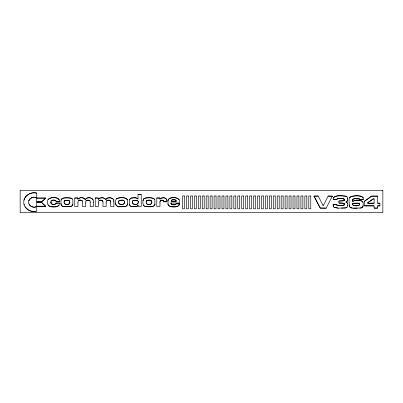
<?xml version="1.0" encoding="UTF-8"?>
<svg xmlns="http://www.w3.org/2000/svg" width="403" height="403" viewBox="0 0 403 403"><rect width="100%" height="100%" fill="white"/><g stroke="black" fill="none" stroke-linecap="round" stroke-linejoin="round"><path stroke-width="0.6" d="M374.1 198.86L374.1 203.238L367.753 203.238L367.753 202.664L373.354 198.86L367.753 202.664M352.575 200.785L352.61 199.787L352.58 200.271M167.88 201.429L168.036 200.014L168.016 204.442L167.905 203.747M344.207 204.492L344.212 204.22L344.127 204.996L344.202 204.533M50.949 202.442L50.954 201.863L50.949 202.205M77.955 203.057C77.532 202.11 78.731 200.316 78.308 200.759M85.678 203.067L85.945 201.107M98.433 203.057C96.811 200.709 102.79 198.236 102.967 201.999M106.155 203.067C105.662 202.246 107.279 199.692 106.321 201.178M69.805 202.845L69.815 202.054M124.436 202.054C125.021 205.122 120.759 204.729 119.061 203.878L118.774 203.052M138.204 202.855L138.219 202.069M151.83 202.845L151.84 202.054M344.212 204.326L344.197 203.807M64.117 202.427L64.137 201.591M118.739 202.427L118.759 201.591M132.522 202.437L132.542 201.601M146.143 202.427L146.208 201.273M171.074 203.001L179.416 203.001C181.824 197.495 170.449 195.168 168.036 200.15M127.58 203.812C127.575 201.445 128.401 198.714 124.819 197.898C121.741 197.566 115.585 197.062 115.59 200.669C114.875 202.528 115.918 208.013 120.366 206.774C122.447 206.653 124.799 207.137 126.643 205.928C127.464 205.762 127.716 202.593 127.494 204.407M154.984 203.812L154.898 204.407L154.878 199.959L154.319 198.865L153.452 198.236L150.148 197.737L145.74 197.903L143.604 198.921L142.994 200.669L143.292 199.545M159.961 203.041C158.701 200.89 163.129 198.548 163.653 201.419L163.623 201.122M166.671 201.848L166.686 201.359L166.671 201.848L163.673 201.848L163.653 201.283M56.183 203.016C55.836 205.056 52.244 204.739 51.121 203.611C51.982 204.276 55.664 205.062 56.183 203.016L59.432 203.016C60.354 208.825 45.71 208.326 47.756 202.12C45.625 196.644 60.153 195.39 59.463 201.52L56.208 201.52C55.78 199.137 50.32 199.656 50.954 201.999M344.202 199.545L343.547 198.649L340.857 198.548L337.382 198.689L336.782 199.48L333.145 199.525C332.54 194.553 341.034 196.085 344.283 195.969C345.457 195.314 347.9 197.626 347.129 197.052M344.207 204.386L343.981 205.228L342.847 205.51L337.548 205.419L336.948 205.192L336.782 204.603C329.15 205.056 335.079 203.525 336.948 205.192M142.994 200.533C142.979 202.533 142.133 205.913 145.669 206.623C148.596 206.684 154.208 207.787 154.898 204.271M347.643 205.611L347.598 205.948L347.517 203.384L346.857 202.427L346.006 201.989L347.517 203.384M359.683 204.256C359.32 206.749 353.889 206.039 352.711 204.769M349.275 205.732L349.154 204.855L349.754 207.016L351.884 208.084L361.023 208.024L362.171 207.54L363.032 206.205L363.209 203.55L362.901 201.963L363.032 202.336M344.197 200.276L344.212 199.757M352.645 204.381L352.701 203.812M168.016 204.306C169.169 208.084 179.063 208.139 179.365 203.706L176.192 203.706C175.471 205.243 172.383 204.91 171.235 203.953M179.29 204.417L179.365 203.706M64.137 201.727L64.268 200.986A1.103 1.093 0 0 1 64.883 200.356L68.928 200.321L69.759 201.404M118.759 201.727L118.89 200.986A1.103 1.093 0 0 1 119.223 200.518M132.542 201.737L132.582 201.283M146.163 201.727L146.289 200.986A1.103 1.093 0 0 1 146.627 200.518M61.019 204.17L61.906 205.928L63.649 206.623L70.958 206.457L72.021 205.928L72.872 204.407L72.852 199.959L71.9 198.503L70.198 197.898L63.059 198.039L62.012 198.503L61.266 199.409L60.918 201.238L61.019 204.306L60.929 203.56M29.852 199.082L28.845 200.77L29.852 199.082L31.948 197.656L34.079 197.263L36.749 197.903L36.749 193.037C32.099 191.838 26.623 194.004 24.568 198.457C23.782 200.356 23.671 201.591 23.807 203.208C23.807 203.711 24.553 206.019 23.963 204.14M69.805 202.709C69.784 205.213 64.636 205.112 64.153 203.052M124.426 202.709C124.149 205.072 120.557 204.392 119.061 203.742M138.204 202.719C138.169 205.399 131.937 205.233 132.522 202.301M151.83 202.709C151.795 205.389 145.564 205.223 146.143 202.291M347.517 200.699C348.006 198.286 347.406 202.2 346.006 202.094M347.598 205.842L346.978 207.308L345.698 207.968L338.243 208.144L334.304 207.485L333.573 206.754L333.175 205.077L333.231 205.545M362.942 206.442L363.148 205.646M171.119 203.611C171.623 205.354 175.486 205.354 176.192 203.842L179.365 203.842M352.61 199.893C353.446 197.53 358.096 198.543 359.783 199.097M179.29 204.281L179.144 204.931M36.749 193.173C31.479 191.551 25.026 195.299 23.963 200.22M28.845 200.634C26.966 203.319 32.033 209.409 36.749 206.593M64.183 201.409L64.268 201.122A1.103 1.093 0 0 1 64.883 200.493L68.248 200.316L69.643 201.026M118.804 201.409L118.89 201.122A1.103 1.093 0 0 1 119.505 200.493C120.971 200.351 123.701 199.576 124.381 201.404M132.582 201.419L132.668 200.996M70.298 206.608L72.021 205.792L72.872 204.407M125.273 206.527L126.643 205.792L127.494 204.271M363.113 197.576L363.163 197.853C361.128 194.422 354.353 196.075 350.645 196.533C347.834 198.87 349.597 201.762 349.154 204.961M135.358 197.747L134.637 197.722L136.451 197.908L137.569 198.689L135.358 197.747L133.328 197.717L131.338 197.964L130.053 198.714L129.272 200.583L129.58 205.127L129.413 204.679M346.978 196.775C343.321 195.475 335.825 194.75 333.316 198.014M359.637 204.729C358.191 206.255 354.6 205.661 352.801 205.006M352.701 203.918L352.771 203.621A0.912 0.907 0 0 1 353.174 203.193L359.254 203.223M72.293 198.865C69.517 197.5 62.777 196.755 61.07 199.948M171.139 200.699C172.081 199.364 175.184 199.409 176.176 200.634M59.322 199.938C57.664 196.866 49.841 196.901 47.997 199.767M69.704 203.308C68.651 204.83 65.457 204.633 64.248 203.424M138.103 203.319C137.06 204.81 133.277 204.87 132.552 203.062M151.73 203.308C150.687 204.8 146.904 204.86 146.178 203.052M135.358 197.883L131.338 198.1L129.519 199.581M336.858 199.142L336.948 198.891M332.354 196.065L326.163 208.134L320.254 208.134L313.987 196.065L318.224 196.065L322.838 205.122L323.579 205.122L328.138 196.065L332.354 196.17L328.138 196.065M338.903 201.087L343.16 200.966L344.152 200.336M362.922 197.243C359.31 195.329 352.242 195.037 349.436 197.833M178.04 206.155L179.033 205.147M352.821 199.142L352.721 199.334M77.955 202.921L77.955 206.553L74.762 206.553L74.762 197.944L77.779 197.944C76.953 201.082 80.696 196.14 82.565 197.928C84.292 197.485 85.164 200.906 85.915 198.558C89.3 196.019 94.7 198.931 93.42 202.583M85.275 199.636C86.736 196.719 92.196 197.525 93.189 199.908M98.433 202.921L98.433 206.553L95.239 206.553L95.239 197.944L98.256 197.944L98.403 199.349L99.879 198.115L103.042 197.928L104.589 198.417L105.752 199.636L106.392 198.558L107.274 198.019L110.407 197.762L112.633 198.498L113.666 199.908L113.878 201.304L113.807 200.669M105.752 199.636C107.122 196.855 111.958 197.586 113.399 199.324M77.92 199.349C79.235 196.891 83.864 197.143 85.275 199.5M98.403 199.349C99.712 196.891 104.342 197.143 105.752 199.5M58.642 205.726L59.055 205.162M359.899 208.069L361.662 207.721L362.841 206.719M179.134 199.601C177.224 196.986 170.398 197.097 168.242 199.435M346.857 201.651L347.517 200.593M159.961 202.905L159.961 206.553L156.772 206.553L156.772 197.944L159.784 197.944L159.931 199.349L161.346 197.979L164.021 197.762L165.829 198.397L166.62 200.095L166.449 199.414M136.244 206.467L137.297 206.104L138.038 205.303L137.534 206.079L136.612 206.527L133.207 206.749L130.542 206.17L129.58 204.991M163.532 200.805L163.588 201.072C163.008 199.51 160.193 200.412 160.087 201.339M338.903 202.991L342.797 203.067L344.081 203.606L342.797 203.172L338.903 203.097L338.903 200.981L344.081 200.578M341.366 208.044L345.497 207.898L347.129 207.137M336.948 205.087L340.857 205.429L344.041 205.157M56.098 201.092C55.055 199.651 51.962 200.19 51.131 200.87M152.677 206.527L154.455 205.475M352.821 199.248L354.857 198.744L359.688 198.87M86.03 200.79L86.323 200.493L85.844 201.178M166.303 199.102C164.993 197.163 161.492 197.727 160.228 198.77M32.734 197.42L31.469 197.732L30.044 198.891M344.041 199.027C342.127 198.347 337.921 197.651 336.782 199.48M102.936 201.349C102.861 199.918 99.561 200.054 98.785 200.759M127.363 199.762C125.041 196.578 118.95 197.621 116.2 198.921M154.767 199.626C152.707 196.921 146.319 197.44 143.604 198.921M36.738 201.777L41.6 201.777L45.73 198.15L41.6 201.913L36.738 201.913L36.738 198.014L45.73 198.014M352.575 201.349C355.391 199.787 360.771 199.223 362.901 202.069M362.72 201.626C360.307 199.903 355.36 199.671 352.575 201.455L352.575 200.684M56.934 206.427L58.506 205.847M379.913 203.223L377.581 203.223L377.581 196.07L371.631 196.07L364.473 201.238L364.473 205.918L374.09 205.918M364.473 201.344L371.631 196.175L377.581 196.175M346.006 201.989L346.666 201.782M90.207 202.593C90.997 200.89 88.373 199.178 86.549 200.513M86.323 200.629L88.695 200.276L90.04 200.911M110.573 201.132L110.624 201.455C110.588 199.757 107.868 199.833 107.027 200.513M106.8 200.629L109.173 200.276L110.518 200.911M82.096 200.664C83.134 201.162 79.673 199.082 78.837 200.498M78.605 200.603L80.373 200.246L81.97 200.543M28.845 203.727C29.716 206.276 33.938 208.21 36.749 206.457L36.749 211.323C31.736 212.814 25.475 209.58 24.22 204.905M176.776 206.558L177.763 206.265M119.505 200.356C121.026 200.15 124.416 199.379 124.431 201.807M133.282 200.367L137.327 200.331L138.164 201.414M146.909 200.356C148.425 200.15 151.82 199.379 151.83 201.807M64.022 206.668L69.971 206.653M118.643 206.668L124.592 206.653M146.047 206.668L151.996 206.653M138.043 201.037L136.652 200.326L133.282 200.503A1.103 1.093 0 0 0 132.668 201.132M51.06 206.684L56.153 206.679M132.088 206.658L135.821 206.684M171.094 206.668L176.061 206.668M32.547 211.53L35.439 211.56M33.52 197.153L34.462 197.148M359.511 203.565L358.081 203.117L353.174 203.298A0.912 0.907 0 0 0 352.771 203.722M151.785 201.404C151.105 199.576 148.375 200.351 146.909 200.493A1.103 1.093 0 0 0 146.289 201.122M336.782 199.374L333.145 199.525M176.212 201.072C176.182 198.926 170.917 198.941 171.068 201.268L176.212 201.268L176.212 200.936M353.441 208.25L357.285 208.255M138.022 194.594L141.216 194.594M313.987 196.17L318.224 196.065M74.762 198.08L77.779 198.08M95.239 198.08L98.256 198.08M156.772 198.08L159.784 198.08M36.738 198.15L45.73 198.15M373.354 198.966L374.1 198.966M361.713 199.425L363.299 199.525L359.869 199.525L359.839 199.137L359.854 199.399L361.713 199.525M171.068 201.132L176.212 201.132M163.673 201.712L166.671 201.712M41.6 202.447L36.738 202.447L36.738 206.346L45.73 206.346L41.6 202.447L45.73 206.346M36.738 202.583L41.6 202.583M377.581 203.122L379.913 203.122L379.913 205.918L377.581 205.918M56.183 203.152L59.432 203.016M374.1 203.132L367.753 203.238M364.473 205.812L374.09 205.812L374.09 208.139L377.581 208.139L377.581 205.812L379.913 205.812M36.738 206.21L45.73 206.21M313.987 196.065L320.254 208.034L326.163 208.134M374.09 208.034L377.581 208.034M334.001 207.273L338.243 208.144M349.386 206.26L350.267 207.399L352.298 208.139M168.237 205.087L169.401 206.104L170.817 206.628M143.241 204.996L143.931 205.792L145.669 206.623M115.55 203.56L116.124 205.364L118.265 206.623M62.4 206.245L63.342 206.553M25.001 206.724L28.306 209.903L31.998 211.454M47.997 204.779L48.854 205.847L50.456 206.593M129.811 205.53L131.539 206.553M36.749 197.767L35.479 197.43M61.221 204.996L62.173 206.099M359.4 203.329L359.592 203.727M137.569 198.553L138.022 199.193L138.022 194.458L141.216 194.458L141.216 206.538L138.199 206.548L138.199 205.303M344.091 198.996L344.207 199.697M347.371 197.344L347.643 198.573L347.598 198.241M51.121 203.611L50.954 202.694M359.592 203.621L359.642 203.913M56.098 200.951L56.208 201.384L59.463 201.52M118.87 203.56L118.739 202.291M82.363 200.941L82.489 201.999M336.827 204.946L336.782 204.603M363.163 197.747L363.299 199.525M352.66 204.517L352.711 204.875M138.164 201.278L138.209 201.817M69.759 201.268L69.81 201.807M110.624 201.319L110.684 202.593M359.642 203.807L359.683 204.361M347.643 198.467L347.693 199.807M166.62 199.959L166.686 201.495M352.645 204.276L352.66 204.623M333.145 204.558L333.175 205.182M64.117 202.291L64.153 203.188M151.83 201.671L151.84 202.195M138.209 201.681L138.219 202.205M124.431 201.671L124.436 202.195M69.81 201.671L69.815 202.195M50.954 202.83L50.949 202.306L50.98 203.016M113.878 201.168L113.898 202.583M171.079 203.374L171.074 202.865L171.074 203.172M344.207 199.591L344.212 199.858L344.127 199.087M346.258 201.898L346.258 202.18M333.432 206.437L333.316 206.069M323.579 205.122L322.838 205.122M176.192 203.706L176.121 204.13M171.169 203.767L171.235 204.089M166.303 198.966L166.368 199.243M163.663 201.515L163.673 201.848M160.238 200.926L160.167 201.253M127.363 199.626L127.413 199.913M113.898 202.447L113.898 206.538L110.684 206.548L110.684 202.457M106.155 202.931L106.16 206.563L102.967 206.563L102.967 201.863M93.42 202.447L93.42 206.538L90.207 206.548L90.207 202.457M85.678 202.931L85.678 206.563L82.489 206.563L82.489 201.863M56.158 201.183L56.208 201.52M132.804 200.739A1.103 1.093 0 0 1 133.005 200.528M344.197 200.17L344.152 200.442L344.197 200.17M382.85 190.302L20.15 190.302L20.15 212.698L382.85 212.698L382.85 190.302M184.483 195.964L182.514 195.964L182.514 208.784L184.483 208.784L184.483 195.964M188.433 195.964L186.458 195.964L186.458 208.784L188.433 208.784L188.433 195.964M192.377 195.964L190.407 195.964L190.407 208.784L192.377 208.784L192.377 195.964M196.326 195.964L194.352 195.964L194.352 208.784L196.326 208.784L196.326 195.964M200.271 195.964L198.296 195.964L198.296 208.784L200.271 208.784L200.271 195.964M204.215 195.964L202.246 195.964L202.246 208.784L204.215 208.784L204.215 195.964M208.165 195.964L206.19 195.964L206.19 208.784L208.165 208.784L208.165 195.964M212.109 195.964L210.139 195.964L210.139 208.784L212.109 208.784L212.109 195.964M216.058 195.964L214.084 195.964L214.084 208.784L216.058 208.784L216.058 195.964M220.003 195.964L218.028 195.964L218.028 208.784L220.003 208.784L220.003 195.964M223.947 195.964L221.977 195.964L221.977 208.784L223.947 208.784L223.947 195.964M227.897 195.964L225.922 195.964L225.922 208.784L227.897 208.784L227.897 195.964M231.841 195.964L229.871 195.964L229.871 208.784L231.841 208.784L231.841 195.964M235.79 195.964L233.816 195.964L233.816 208.784L235.79 208.784L235.79 195.964M239.735 195.964L237.76 195.964L237.76 208.784L239.735 208.784L239.735 195.964M243.679 195.964L241.709 195.964L241.709 208.784L243.679 208.784L243.679 195.964M247.628 195.964L245.654 195.964L245.654 208.784L247.628 208.784L247.628 195.964M251.573 195.964L249.603 195.964L249.603 208.784L251.573 208.784L251.573 195.964M255.522 195.964L253.547 195.964L253.547 208.784L255.522 208.784L255.522 195.964M259.467 195.964L257.492 195.964L257.492 208.784L259.467 208.784L259.467 195.964M263.411 195.964L261.441 195.964L261.441 208.784L263.411 208.784L263.411 195.964M267.36 195.964L265.386 195.964L265.386 208.784L267.36 208.784L267.36 195.964M271.305 195.964L269.335 195.964L269.335 208.784L271.305 208.784L271.305 195.964M275.254 195.964L273.279 195.964L273.279 208.784L275.254 208.784L275.254 195.964M279.198 195.964L277.224 195.964L277.224 208.784L279.198 208.784L279.198 195.964M283.143 195.964L281.173 195.964L281.173 208.784L283.143 208.784L283.143 195.964M287.092 195.964L285.117 195.964L285.117 208.784L287.092 208.784L287.092 195.964M291.037 195.964L289.067 195.964L289.067 208.784L291.037 208.784L291.037 195.964M294.986 195.964L293.011 195.964L293.011 208.784L294.986 208.784L294.986 195.964M298.93 195.964L296.956 195.964L296.956 208.784L298.93 208.784L298.93 195.964M302.875 195.964L300.905 195.964L300.905 208.784L302.875 208.784L302.875 195.964M306.824 195.964L304.849 195.964L304.849 208.784L306.824 208.784L306.824 195.964M310.768 195.964L308.799 195.964L308.799 208.784L310.768 208.784L310.768 195.964M344.197 203.913L344.152 203.641L344.197 203.913M171.119 203.747L171.079 203.238L171.119 203.747"/></g></svg>
